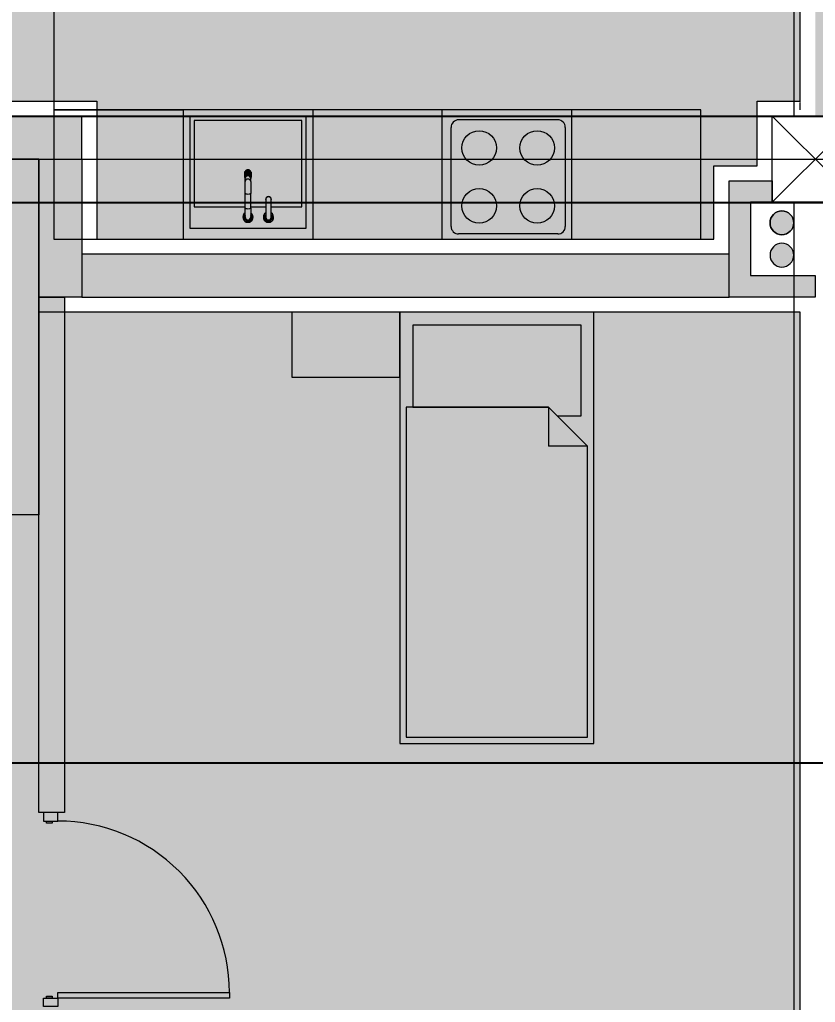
# Model space of a CAD drawing. Header units: millimetres. Extents: x 475616349 to 476941521, y 4620115302 to 4621446928.
# Drawn here: x 476527817 to 476531505, y 4620344183 to 4620348741 of the extents above; entities that cross this region are included whole.
import ezdxf

# ---------------------------------------------------------------- set-up
doc = ezdxf.new("R2010")
doc.units = ezdxf.units.MM
doc.header["$MEASUREMENT"] = 0
doc.linetypes.add('ACAD_ISO02W100', pattern=[7.5, 6, -1.5])
doc.linetypes.add('dash fine 0_25', pattern=[0.5952, 0.2976, -0.2976])
for name, color, linetype, lineweight in [('0_Pen_No__2_Pen_No__7_Pen_No__2_Pen_No__7', 7, 'Continuous', 0), ('2D Drafting - General_Pen_No__1_Pen_No__7', 7, 'Continuous', 0), ('2D Drafting - General_Pen_No__250_Pen_No__2_Pen_No__7', 7, 'Continuous', 0), ('2D Drafting - General_Pen_No__250_Pen_No__7_Pen_No__250', 7, 'Continuous', 0), ('2D Drafting - General_Pen_No__250_Pen_No__7_Pen_No__7', 7, 'Continuous', 0), ('2D Drafting - General_Pen_No__7_Pen_No__7_Pen_No__7', 7, 'Continuous', 0), ('Doors_Pen_No__7_Pen_No__7_Pen_No__7', 7, 'Continuous', 0), ('G-Anno-Nplt_Pen_No__151', 151, 'Continuous', 0), ('G-Anno-Nplt_Pen_No__4', 7, 'Continuous', 0), ('New_--------AVEJI_MODZRAVI_Pen_No__7', 7, 'Continuous', 0), ('New_--------AVEJI_UDZRAVI_Pen_No__7', 7, 'Continuous', 0), ('New_R03_Nakveti_Pen_No__4', 7, 'Continuous', 0), ('shaxtebi da milebi_Pen_No__1_Pen_No__1_Pen_No__1', 1, 'Continuous', 0), ('shaxtebi da milebi_Pen_No__1_Pen_No__1_Pen_No__250', 7, 'Continuous', 0), ('zoma_Pen_No__142', 142, 'Continuous', 0), ('zoma_Pen_No__5_Pen_No__5', 5, 'Continuous', 0)]:
    doc.layers.add(name, color=color, linetype=linetype, lineweight=lineweight)
doc.layers.add('New_--aveji_Pen_No__251', color=7, linetype='Continuous', lineweight=0, true_color=0x656565)
doc.layers.add('shaxtebi da milebi_Pen_No__5_Pen_No__5_Pen_No__252', color=7, linetype='Continuous', lineweight=0, true_color=0x666666)
doc.layers.add('New_R03_Nakveti', color=7, linetype='Continuous')
doc.layers.add('zoma', color=7, linetype='Continuous')
doc.styles.add('GENERATED_STYLE_2', font='arial.ttf')
doc.dimstyles.new('GENERATED_STYLE__1', dxfattribs={"dimtxt": 200, "dimasz": 64.421331, "dimexe": 0.18, "dimexo": 3, "dimgap": 0.09, "dimtad": 1, "dimtih": 1, "dimtoh": 1, "dimlfac": 0.001, "dimzin": 0, "dimdsep": 46, "dimtxsty": 'GENERATED_STYLE_2', "dimblk": 'ARROWHEAD_2', "dimblk1": 'ARROWHEAD_2', "dimblk2": 'ARROWHEAD_2', "dimcen": 0.09, "dimclrd": 142, "dimclre": 142, "dimclrt": 142, "dimadec": 0, "dimazin": 0, "dimtfac": 1, "dimtdec": 4, "dimtmove": 0, "dimatfit": 3, "dimfxl": 1, "dimtolj": 1, "dimtzin": 0, "dimarcsym": 0})
doc.dimstyles.new('GENERATED_STYLE__9', dxfattribs={"dimtxt": 100, "dimasz": 68.640772, "dimexe": 0.18, "dimexo": 900, "dimgap": 0.09, "dimtad": 1, "dimlfac": 0.001, "dimzin": 0, "dimdsep": 46, "dimtxsty": 'GENERATED_STYLE_2', "dimblk": 'ARROWHEAD_2', "dimblk1": 'ARROWHEAD_2', "dimblk2": 'ARROWHEAD_2', "dimcen": 0.09, "dimclrd": 7, "dimclre": 7, "dimclrt": 7, "dimadec": 0, "dimazin": 0, "dimtfac": 1, "dimtdec": 4, "dimtmove": 0, "dimatfit": 3, "dimfxl": 1, "dimtolj": 1, "dimtzin": 0, "dimarcsym": 0})

# ---------------------------------------------------------------- blocks, each defined once
blk = doc.blocks.new('*D1240', base_point=(476577134.1, 4620325125.7))
at = {"layer": 'zoma_Pen_No__142', "color": 142, "linetype": 'Continuous', "lineweight": 0, "transparency": 16777216}
for p, q in [((476525631.6, 4620381340.9), (476525582.7, 4620381256.2)), ((476525607.1, 4620381235), (476525607.1, 4620381362.1)), ((476532131.6, 4620381340.9), (476532082.7, 4620381256.2)), ((476532107.1, 4620381235), (476532107.1, 4620381362.1)), ((476525607.1, 4620381298.6), (476532107.1, 4620381298.6))]:
    blk.add_line(p, q, dxfattribs=at)
at = {"layer": 'zoma_Pen_No__142', "color": 142, "lineweight": 0, "transparency": 16777216, "char_height": 200, "attachment_point": 7, "style": 'GENERATED_STYLE_2'}
for s, insert in [('\\A1;{\\pql;\\fArial CYR|b0|i0|c204|p34;6.50}', (476528591.1, 4620381338.6)), ('\\A1;{\\pql;\\fArial CYR|b0|i0|c204|p34;0.40}', (476531550.5, 4620381338.6))]:
    blk.add_mtext(s, dxfattribs=dict(at, insert=insert))
blk = doc.blocks.new('ARROWHEAD_2')
at = {"color": 0, "linetype": 'Continuous', "lineweight": 0}
for p, q in [((0, 0), (-1, 0)), ((-0.378, -0.655), (0.378, 0.655))]:
    blk.add_line(p, q, dxfattribs=at)
blk = doc.blocks.new('Bed Layout 23_3')
at = {"layer": 'New_R03_Nakveti_Pen_No__4', "color": 7, "linetype": 'Continuous', "lineweight": 0}
for p, q in [((-450, 0), (-950, 0)), ((-950, 0), (-950, -300)), ((-450, -300), (-450, 0)), ((450, 0), (-450, 0)), ((-450, 0), (-450, -2000)), ((450, -2000), (450, 0)), ((-950, -300), (-450, -300)), ((240, -440), (240, -620)), ((420, -620), (240, -620)), ((-450, -2000), (450, -2000))]:
    blk.add_line(p, q, dxfattribs=at)
at = {"layer": 'New_R03_Nakveti_Pen_No__4', "color": 7, "linetype": 'Continuous', "lineweight": 0, "flags": 128}
for points in [[(240, -440), (280, -480), (390, -480), (390, -60), (-390, -60), (-390, -440)], [(-420, -1970), (420, -1970), (420, -620), (240, -440), (-420, -440)]]:
    blk.add_lwpolyline(points, close=True, dxfattribs=at)
blk = doc.blocks.new('*D3923')
at = {"layer": 'Defpoints', "color": 0, "linetype": 'Continuous', "transparency": 16777216}
for p in [(476467805.1, 4620355693.7), (476533682.1, 4620355693.7), (476467805.1, 4620340493.7)]:
    blk.add_point(p, dxfattribs=at)
at = {"layer": 'zoma', "color": 7, "linetype": 'Continuous', "lineweight": -2, "transparency": 16777216}
for p, q in [((476468705.1, 4620355693.7), (476533682.3, 4620355693.7)), ((476533682.1, 4620355625.1), (476533682.1, 4620348251.7)), ((476533682.1, 4620340562.4), (476533682.1, 4620347923.8)), ((476468705.1, 4620340493.7), (476533682.3, 4620340493.7))]:
    blk.add_line(p, q, dxfattribs=at)
at = {"layer": 'zoma', "color": 7, "linetype": 'Continuous', "lineweight": -2, "transparency": 16777216, "xscale": 68.64077230571034, "yscale": 68.64077230571034, "zscale": 68.64077230571034}
for p, rotation in [((476533682.1, 4620355693.7), 90), ((476533682.1, 4620340493.7), 270)]:
    blk.add_blockref('ARROWHEAD_2', p, dxfattribs=dict(at, rotation=rotation))
at = {"layer": 'zoma', "color": 7, "linetype": 'Continuous', "lineweight": 0, "transparency": 16777216, "insert": (476533682.1, 4620348087.8), "char_height": 100, "attachment_point": 5, "rotation": 90, "style": 'GENERATED_STYLE_2'}
blk.add_mtext('\\A1;15.20', dxfattribs=at)
blk = doc.blocks.new('*D3925')
at = {"layer": 'Defpoints', "color": 0, "linetype": 'Continuous', "transparency": 16777216}
for p in [(476531705.1, 4620345093.7), (476532893, 4620345093.7), (476467805.1, 4620340893.7)]:
    blk.add_point(p, dxfattribs=at)
at = {"layer": 'zoma', "color": 7, "linetype": 'Continuous', "lineweight": -2, "transparency": 16777216}
for p, q in [((476532605.1, 4620345093.7), (476532893.2, 4620345093.7)), ((476532893, 4620345025.1), (476532893, 4620343119.2)), ((476532893, 4620340962.4), (476532893, 4620342855.6)), ((476468705.1, 4620340893.7), (476532893.2, 4620340893.7))]:
    blk.add_line(p, q, dxfattribs=at)
at = {"layer": 'zoma', "color": 7, "linetype": 'Continuous', "lineweight": -2, "transparency": 16777216, "xscale": 68.64077230571034, "yscale": 68.64077230571034, "zscale": 68.64077230571034}
for p, rotation in [((476532893, 4620345093.7), 90), ((476532893, 4620340893.7), 270)]:
    blk.add_blockref('ARROWHEAD_2', p, dxfattribs=dict(at, rotation=rotation))
at = {"layer": 'zoma', "color": 7, "linetype": 'Continuous', "lineweight": 0, "transparency": 16777216, "insert": (476532893, 4620342987.4), "char_height": 100, "attachment_point": 5, "rotation": 90, "style": 'GENERATED_STYLE_2'}
blk.add_mtext('\\A1;4.20', dxfattribs=at)
blk = doc.blocks.new('*D3926')
at = {"layer": 'Defpoints', "color": 0, "linetype": 'Continuous', "transparency": 16777216}
for p in [(476467805.1, 4620345293.7), (476533022.8, 4620345293.7), (476531705.1, 4620345093.7)]:
    blk.add_point(p, dxfattribs=at)
at = {"layer": 'zoma', "color": 7, "linetype": 'Continuous', "lineweight": -2, "transparency": 16777216}
for p, q in [((476468705.1, 4620345293.7), (476533022.9, 4620345293.7)), ((476533022.8, 4620345225.1), (476533022.8, 4620345162.4)), ((476532605.1, 4620345093.7), (476533022.9, 4620345093.7)), ((476533022.8, 4620345093.7), (476533022.8, 4620344796.9))]:
    blk.add_line(p, q, dxfattribs=at)
at = {"layer": 'zoma', "color": 7, "linetype": 'Continuous', "lineweight": -2, "transparency": 16777216, "xscale": 68.64077230571034, "yscale": 68.64077230571034, "zscale": 68.64077230571034}
for p, rotation in [((476533022.8, 4620345293.7), 90), ((476533022.8, 4620345093.7), 270)]:
    blk.add_blockref('ARROWHEAD_2', p, dxfattribs=dict(at, rotation=rotation))
at = {"layer": 'zoma', "color": 7, "linetype": 'Continuous', "lineweight": 0, "transparency": 16777216, "insert": (476532893, 4620344796.9), "char_height": 100, "attachment_point": 5, "rotation": 90, "style": 'GENERATED_STYLE_2'}
blk.add_mtext('\\A1;0.20', dxfattribs=at)
blk = doc.blocks.new('*D3927')
at = {"layer": 'Defpoints', "color": 0, "linetype": 'Continuous', "transparency": 16777216}
for p in [(476467805.1, 4620347893.7), (476532893, 4620347893.7), (476467805.1, 4620345293.7)]:
    blk.add_point(p, dxfattribs=at)
at = {"layer": 'zoma', "color": 7, "linetype": 'Continuous', "lineweight": -2, "transparency": 16777216}
for p, q in [((476468705.1, 4620347893.7), (476532893.2, 4620347893.7)), ((476532893, 4620347825.1), (476532893, 4620346718.1)), ((476532893, 4620345362.4), (476532893, 4620346456.8)), ((476468705.1, 4620345293.7), (476532893.2, 4620345293.7))]:
    blk.add_line(p, q, dxfattribs=at)
at = {"layer": 'zoma', "color": 7, "linetype": 'Continuous', "lineweight": -2, "transparency": 16777216, "xscale": 68.64077230571034, "yscale": 68.64077230571034, "zscale": 68.64077230571034}
for p, rotation in [((476532893, 4620347893.7), 90), ((476532893, 4620345293.7), 270)]:
    blk.add_blockref('ARROWHEAD_2', p, dxfattribs=dict(at, rotation=rotation))
at = {"layer": 'zoma', "color": 7, "linetype": 'Continuous', "lineweight": 0, "transparency": 16777216, "insert": (476532893, 4620346587.4), "char_height": 100, "attachment_point": 5, "rotation": 90, "style": 'GENERATED_STYLE_2'}
blk.add_mtext('\\A1;2.60', dxfattribs=at)
blk = doc.blocks.new('*D3928')
at = {"layer": 'Defpoints', "color": 0, "linetype": 'Continuous', "transparency": 16777216}
for p in [(476467805.1, 4620348293.7), (476533022.8, 4620348293.7), (476467805.1, 4620347893.7)]:
    blk.add_point(p, dxfattribs=at)
at = {"layer": 'zoma', "color": 7, "linetype": 'Continuous', "lineweight": -2, "transparency": 16777216}
for p, q in [((476468705.1, 4620348293.7), (476533022.9, 4620348293.7)), ((476533022.8, 4620348225.1), (476533022.8, 4620347962.4)), ((476468705.1, 4620347893.7), (476533022.9, 4620347893.7)), ((476533022.8, 4620347893.7), (476533022.8, 4620347596.9))]:
    blk.add_line(p, q, dxfattribs=at)
at = {"layer": 'zoma', "color": 7, "linetype": 'Continuous', "lineweight": -2, "transparency": 16777216, "xscale": 68.64077230571034, "yscale": 68.64077230571034, "zscale": 68.64077230571034}
for p, rotation in [((476533022.8, 4620348293.7), 90), ((476533022.8, 4620347893.7), 270)]:
    blk.add_blockref('ARROWHEAD_2', p, dxfattribs=dict(at, rotation=rotation))
at = {"layer": 'zoma', "color": 7, "linetype": 'Continuous', "lineweight": 0, "transparency": 16777216, "insert": (476532893, 4620347596.9), "char_height": 100, "attachment_point": 5, "rotation": 90, "style": 'GENERATED_STYLE_2'}
blk.add_mtext('\\A1;0.40', dxfattribs=at)
blk = doc.blocks.new('*D3929')
at = {"layer": 'Defpoints', "color": 0, "linetype": 'Continuous', "transparency": 16777216}
for p in [(476467805.3, 4620348893.7), (476532893, 4620348893.7), (476467805.1, 4620348293.7)]:
    blk.add_point(p, dxfattribs=at)
at = {"layer": 'zoma', "color": 7, "linetype": 'Continuous', "lineweight": -2, "transparency": 16777216}
for p, q in [((476468705.3, 4620348893.7), (476532893.2, 4620348893.7)), ((476532893, 4620348825.1), (476532893, 4620348717.2)), ((476532893, 4620348362.4), (476532893, 4620348457.6)), ((476468705.1, 4620348293.7), (476532893.2, 4620348293.7))]:
    blk.add_line(p, q, dxfattribs=at)
at = {"layer": 'zoma', "color": 7, "linetype": 'Continuous', "lineweight": -2, "transparency": 16777216, "xscale": 68.64077230571034, "yscale": 68.64077230571034, "zscale": 68.64077230571034}
for p, rotation in [((476532893, 4620348893.7), 90), ((476532893, 4620348293.7), 270)]:
    blk.add_blockref('ARROWHEAD_2', p, dxfattribs=dict(at, rotation=rotation))
at = {"layer": 'zoma', "color": 7, "linetype": 'Continuous', "lineweight": 0, "transparency": 16777216, "insert": (476532893, 4620348587.4), "char_height": 100, "attachment_point": 5, "rotation": 90, "style": 'GENERATED_STYLE_2'}
blk.add_mtext('\\A1;0.60', dxfattribs=at)

msp = doc.modelspace()

# ---------------------------------------------------------------- hatches: boundary and pattern name
at = {"layer": '2D Drafting - General_Pen_No__250_Pen_No__2_Pen_No__7', "linetype": 'Continuous', "lineweight": 0}
msp.add_hatch(color=7, dxfattribs=at).paths.add_polyline_path([(476527905.091, 4620346344.146), (476527905.091, 4620346443.87), (476525062.796, 4620346443.871), (476525062.796, 4620346344.147)])
at = {"layer": '2D Drafting - General_Pen_No__250_Pen_No__7_Pen_No__7', "linetype": 'Continuous', "lineweight": 0}
for points in [[(476531504.829, 4620348893.723), (476531504.829, 4620348293.723), (476531704.829, 4620348293.723), (476531704.829, 4620348893.723)], [(476524805.091, 4620348293.723), (476524805.091, 4620348093.723), (476528105.091, 4620348093.723), (476528105.091, 4620348293.723)], [(476528105.091, 4620348093.723), (476528105.091, 4620347453.535), (476527905.091, 4620347453.535), (476527905.091, 4620348093.723)], [(476531505.063, 4620347453.535), (476531105.063, 4620347453.535), (476531105.063, 4620347993.723), (476531205.063, 4620347993.723), (476531305.063, 4620347993.723), (476531305.063, 4620347893.723), (476531205.063, 4620347893.723), (476531205.063, 4620347553.723), (476531505.063, 4620347553.723)], [(476531105.105, 4620347653.535), (476528105.091, 4620347653.535), (476528105.091, 4620347453.535), (476531105.105, 4620347453.535)], [(476527905.091, 4620345063.059), (476527905.091, 4620347453.535), (476528025.091, 4620347453.535), (476528025.091, 4620345063.059)]]:
    msp.add_hatch(color=7, dxfattribs=at).paths.add_polyline_path(points)
at = {"layer": 'G-Anno-Nplt_Pen_No__151', "linetype": 'Continuous', "lineweight": 0, "true_color": 0x1f2f3f}
for points in [[(476531435.091, 4620353823.722), (476527835.091, 4620353823.722), (476527835.091, 4620355423.723), (476524875.091, 4620355423.723), (476524875.091, 4620355223.722), (476524875.091, 4620352356.888), (476524805.091, 4620352356.888), (476524805.091, 4620350454.098), (476525205.091, 4620350454.098), (476525205.091, 4620349843.723), (476524675.091, 4620349843.723), (476524675.091, 4620348363.723), (476528175.091, 4620348363.723), (476528175.091, 4620347723.535), (476531035.091, 4620347723.535), (476531035.091, 4620348063.723), (476531235.091, 4620348063.723), (476531235.091, 4620348363.723), (476531435.091, 4620348363.723)], [(476531435.092, 4620340963.722), (476531435.092, 4620347383.535), (476527905.091, 4620347383.535), (476527905.091, 4620348093.723), (476525245.293, 4620348093.723), (476525245.293, 4620347693.722), (476524635.091, 4620347693.722), (476524635.091, 4620347823.722), (476524335.091, 4620347823.722), (476524335.091, 4620348383.647), (476522375.091, 4620348383.647), (476522375.091, 4620347943.46), (476521975.091, 4620347943.46), (476521975.091, 4620342963.722), (476524675.091, 4620342963.728), (476524675.091, 4620340963.723), (476524875.091, 4620340963.723), (476524875.091, 4620340763.723), (476531235.091, 4620340763.723), (476531235.091, 4620340963.722)]]:
    msp.add_hatch(color=169, dxfattribs=at).paths.add_polyline_path(points)
at = {"layer": 'shaxtebi da milebi_Pen_No__1_Pen_No__1_Pen_No__1', "linetype": 'Continuous', "lineweight": 0}
h = msp.add_hatch(color=1, dxfattribs=at)
edge = h.paths.add_edge_path()
edge.add_arc((476531350.063, 4620347798.723), 55, 89.999999, 269.999999, ccw=False)
edge.add_arc((476531350.063, 4620347798.723), 55, -90.000001, 89.999999, ccw=False)
at = {"layer": 'shaxtebi da milebi_Pen_No__5_Pen_No__5_Pen_No__252', "linetype": 'Continuous', "lineweight": 0, "true_color": 0x666666}
h = msp.add_hatch(color=251, dxfattribs=at)
edge = h.paths.add_edge_path()
edge.add_arc((476531350.063, 4620347648.723), 55, 270, 450)
edge.add_arc((476531350.063, 4620347648.723), 55, 90, 270)

# ---------------------------------------------------------------- linework, layer by layer
at = {"layer": '0_Pen_No__2_Pen_No__7_Pen_No__2_Pen_No__7', "color": 7, "linetype": 'Continuous', "lineweight": 0, "flags": 128}
msp.add_lwpolyline([(476527905.091, 4620348093.722), (476527905.091, 4620346443.87), (476527012.094, 4620346443.87), (476527012.094, 4620348093.722)], close=True, dxfattribs=at)
at = {"layer": '2D Drafting - General_Pen_No__1_Pen_No__7', "color": 7, "linetype": 'Continuous', "lineweight": 0}
for p, q in [((476531705.084, 4620347893.723), (476531305.084, 4620348293.723)), ((476531305.084, 4620347893.723), (476531705.084, 4620348293.723))]:
    msp.add_line(p, q, dxfattribs=at)
at = {"layer": '2D Drafting - General_Pen_No__1_Pen_No__7', "color": 7, "linetype": 'Continuous', "lineweight": 0, "flags": 128}
for points in [[(476531705.084, 4620348293.723), (476531705.084, 4620355293.723), (476531405.084, 4620355293.723), (476531405.084, 4620348293.723)], [(476531705.084, 4620347893.723), (476531305.084, 4620347893.723), (476531305.084, 4620348293.723), (476531705.084, 4620348293.723)], [(476531705.084, 4620340893.723), (476531705.084, 4620347893.723), (476531405.084, 4620347893.723), (476531405.084, 4620340893.723)]]:
    msp.add_lwpolyline(points, close=True, dxfattribs=at)
at = {"layer": '2D Drafting - General_Pen_No__250_Pen_No__7_Pen_No__250', "color": 7, "linetype": 'Continuous', "lineweight": 0, "flags": 128}
for points in [[(476528105.091, 4620348093.723), (476528105.091, 4620347453.535), (476527905.091, 4620347453.535), (476527905.091, 4620348093.723)], [(476531505.063, 4620347453.535), (476531105.063, 4620347453.535), (476531105.063, 4620347993.723), (476531205.063, 4620347993.723), (476531305.063, 4620347993.723), (476531305.063, 4620347893.723), (476531205.063, 4620347893.723), (476531205.063, 4620347553.723), (476531505.063, 4620347553.723)], [(476527905.091, 4620345063.059), (476527905.091, 4620347453.535), (476528025.091, 4620347453.535), (476528025.091, 4620345063.059)]]:
    msp.add_lwpolyline(points, close=True, dxfattribs=at)
at = {"layer": '2D Drafting - General_Pen_No__250_Pen_No__7_Pen_No__7', "color": 7, "linetype": 'Continuous', "lineweight": 0, "flags": 128}
for points in [[(476524805.091, 4620348293.723), (476524805.091, 4620348093.723), (476528105.091, 4620348093.723), (476528105.091, 4620348293.723)], [(476531105.105, 4620347653.535), (476528105.091, 4620347653.535), (476528105.091, 4620347453.535), (476531105.105, 4620347453.535)]]:
    msp.add_lwpolyline(points, close=True, dxfattribs=at)
at = {"layer": '2D Drafting - General_Pen_No__7_Pen_No__7_Pen_No__7', "color": 7, "linetype": 'Continuous', "lineweight": 0}
msp.add_arc((476527994.457, 4620344229.237), 794.311, 0, 90.00169, dxfattribs=at)
at = {"layer": 'Doors_Pen_No__7_Pen_No__7_Pen_No__7', "color": 7, "linetype": 'Continuous', "lineweight": 0, "flags": 128}
for points in [[(476527926.7, 4620345063.059), (476527926.7, 4620345023.548), (476527994.433, 4620345023.548), (476527994.433, 4620345063.059)], [(476527941.1, 4620345014.659), (476527941.1, 4620345023.548), (476527967.767, 4620345023.548), (476527967.767, 4620345014.659)], [(476527926.724, 4620344163.059), (476527926.724, 4620344202.57), (476527994.457, 4620344202.57), (476527994.457, 4620344163.059)], [(476527941.124, 4620344202.57), (476527941.124, 4620344211.459), (476527967.79, 4620344211.459), (476527967.79, 4620344202.57)], [(476527994.457, 4620344202.57), (476527994.457, 4620344229.237), (476528788.768, 4620344229.237), (476528788.768, 4620344202.57)]]:
    msp.add_lwpolyline(points, close=True, dxfattribs=at)
at = {"layer": 'G-Anno-Nplt_Pen_No__4', "color": 7, "linetype": 'Continuous', "lineweight": 0, "flags": 128}
for points in [[(476531435.091, 4620353823.722), (476527835.091, 4620353823.722), (476527835.091, 4620355423.723), (476524875.091, 4620355423.723), (476524875.091, 4620355223.722), (476524875.091, 4620352356.888), (476524805.091, 4620352356.888), (476524805.091, 4620350454.098), (476525205.091, 4620350454.098), (476525205.091, 4620349843.723), (476524675.091, 4620349843.723), (476524675.091, 4620348363.723), (476528175.091, 4620348363.723), (476528175.091, 4620347723.535), (476531035.091, 4620347723.535), (476531035.091, 4620348063.723), (476531235.091, 4620348063.723), (476531235.091, 4620348363.723), (476531435.091, 4620348363.723)], [(476531435.092, 4620340963.722), (476531435.092, 4620347383.535), (476527905.091, 4620347383.535), (476527905.091, 4620348093.723), (476525245.293, 4620348093.723), (476525245.293, 4620347693.722), (476524635.091, 4620347693.722), (476524635.091, 4620347823.722), (476524335.091, 4620347823.722), (476524335.091, 4620348383.647), (476522375.091, 4620348383.647), (476522375.091, 4620347943.46), (476521975.091, 4620347943.46), (476521975.091, 4620342963.722), (476524675.091, 4620342963.728), (476524675.091, 4620340963.723), (476524875.091, 4620340963.723), (476524875.091, 4620340763.723), (476531235.091, 4620340763.723), (476531235.091, 4620340963.722)]]:
    msp.add_lwpolyline(points, close=True, dxfattribs=at)
at = {"layer": 'New_--------AVEJI_MODZRAVI_Pen_No__7', "color": 7, "linetype": 'dash fine 0_25', "lineweight": 0}
msp.add_lwpolyline([(476531435.091, 4620348323.536), (476531435.091, 4620348987.055), (476527975.09, 4620348987.054)], dxfattribs=at)
at = {"layer": 'New_--------AVEJI_UDZRAVI_Pen_No__7', "color": 7, "linetype": 'Continuous', "lineweight": 0}
for p, q in [((476527975.09, 4620348987.054), (476527975.091, 4620348323.535)), ((476527975.091, 4620348323.535), (476528575.091, 4620348323.535)), ((476530310.942, 4620348276.49), (476529851.675, 4620348276.489)), ((476529816.466, 4620347782.047), (476529816.466, 4620348241.315)), ((476530346.117, 4620348241.315), (476530346.117, 4620347782.047)), ((476530310.943, 4620347746.873), (476529851.675, 4620347746.873))]:
    msp.add_line(p, q, dxfattribs=at)
for points in [[(476527975.091, 4620348323.535), (476527975.091, 4620347723.535), (476530975.091, 4620347723.536), (476530975.091, 4620348323.536)], [(476529775.091, 4620347723.535), (476529775.091, 4620348323.535), (476529175.091, 4620348323.535), (476529175.091, 4620347723.535)], [(476530975.091, 4620347723.536), (476530975.091, 4620348323.536), (476530375.091, 4620348323.535), (476530375.091, 4620347723.535)]]:
    msp.add_lwpolyline(points, close=True, dxfattribs=at)
for centre in [(476529946.849, 4620348146.141), (476530215.734, 4620348146.141), (476529946.849, 4620347877.221), (476530215.734, 4620347877.221)]:
    msp.add_circle(centre, 80, dxfattribs=at)
for points in [[(476529851.675, 4620348276.489), (476529832.244, 4620348276.489), (476529816.466, 4620348260.745), (476529816.466, 4620348241.315)], [(476530346.117, 4620348241.315), (476530346.117, 4620348260.746), (476530330.373, 4620348276.49), (476530310.942, 4620348276.49)], [(476529816.466, 4620347782.047), (476529816.466, 4620347762.617), (476529832.245, 4620347746.873), (476529851.641, 4620347746.873)], [(476530310.943, 4620347746.873), (476530330.373, 4620347746.873), (476530346.117, 4620347762.617), (476530346.117, 4620347782.047)]]:
    msp.add_open_spline(points, degree=3, dxfattribs=at)
at = {"layer": 'New_--aveji_Pen_No__251', "color": 251, "linetype": 'Continuous', "lineweight": 0, "true_color": 0x656565}
for p, q in [((476528860.867, 4620348009.731), (476528860.867, 4620348033.695)), ((476528861.125, 4620348034.85), (476528861.125, 4620348010.887)), ((476528861.128, 4620348034.851), (476528861.128, 4620348010.883)), ((476528862.77, 4620348014.423), (476528862.77, 4620348038.386)), ((476528863.506, 4620348039.366), (476528863.506, 4620348015.403)), ((476528863.509, 4620348039.366), (476528863.509, 4620348015.398)), ((476528866.08, 4620348040.583), (476528866.08, 4620348014.932)), ((476528866.547, 4620348018.11), (476528866.547, 4620348042.073)), ((476528867.648, 4620348042.728), (476528867.648, 4620348018.765)), ((476528867.649, 4620348042.727), (476528867.649, 4620348018.759)), ((476528870.205, 4620348043.036), (476528870.205, 4620348017.385)), ((476528871.621, 4620348020.23), (476528871.621, 4620348044.193)), ((476528872.92, 4620348044.423), (476528872.92, 4620348020.46)), ((476528875.072, 4620348043.898), (476528875.072, 4620348018.246)), ((476528877.221, 4620348020.46), (476528877.221, 4620348044.423)), ((476528878.519, 4620348044.194), (476528878.519, 4620348020.231)), ((476528879.938, 4620348043.036), (476528879.938, 4620348017.385)), ((476528882.493, 4620348018.766), (476528882.493, 4620348042.729)), ((476528883.594, 4620348042.075), (476528883.594, 4620348018.112)), ((476528884.064, 4620348040.583), (476528884.064, 4620348014.932)), ((476528886.636, 4620348015.406), (476528886.636, 4620348039.369)), ((476528887.372, 4620348038.389), (476528887.372, 4620348014.426)), ((476528889.018, 4620348010.89), (476528889.018, 4620348034.853)), ((476528889.277, 4620348033.698), (476528889.277, 4620348009.735)), ((476528889.277, 4620348005.907), (476528889.277, 4620348029.87)), ((476528860.867, 4620348009.73), (476528860.867, 4620348005.904)), ((476528860.871, 4620348009.723), (476528860.871, 4620348005.902)), ((476528862.192, 4620347990.468), (476528862.192, 4620348005.188)), ((476528862.192, 4620347935.347), (476528862.192, 4620347990.468)), ((476528887.952, 4620347990.468), (476528887.952, 4620348005.188)), ((476528887.952, 4620347990.468), (476528887.952, 4620347935.347)), ((476528862.192, 4620347867.306), (476528862.192, 4620347935.347)), ((476528887.952, 4620347867.306), (476528887.952, 4620347935.347)), ((476528957.263, 4620347906.301), (476528957.263, 4620347907.724)), ((476528957.263, 4620347906.301), (476528957.263, 4620347824.835)), ((476528983.022, 4620347907.724), (476528983.022, 4620347906.301)), ((476528983.022, 4620347824.835), (476528983.022, 4620347906.301)), ((476528862.192, 4620347824.835), (476528862.192, 4620347867.306)), ((476528887.952, 4620347873.271), (476528957.263, 4620347873.271)), ((476528887.952, 4620347867.306), (476528887.952, 4620347824.835))]:
    msp.add_line(p, q, dxfattribs=at)
at = {"layer": 'New_--aveji_Pen_No__251', "color": 251, "linetype": 'ACAD_ISO02W100', "lineweight": 0, "true_color": 0x656565}
for points in [[(476528575.091, 4620348323.535), (476528575.091, 4620347723.535)], [(476529175.091, 4620348323.535), (476529175.091, 4620347723.535)]]:
    msp.add_lwpolyline(points, dxfattribs=at)
at = {"layer": 'New_--aveji_Pen_No__251', "color": 251, "linetype": 'Continuous', "lineweight": 0, "true_color": 0x656565}
msp.add_lwpolyline([(476529145.148, 4620347773.535), (476529145.148, 4620348293.535), (476528605.033, 4620348293.535), (476528605.033, 4620347773.535)], close=True, dxfattribs=at)
msp.add_lwpolyline([(476528983.022, 4620347873.271), (476529125.148, 4620347873.271), (476529125.148, 4620348273.535), (476528625.033, 4620348273.535), (476528625.033, 4620347873.271), (476528862.192, 4620347873.271)], dxfattribs=at)
for centre, radius, start, end in [((476528875.072, 4620347824.835), 23.813, 122.741852, 269.99999), ((476528875.072, 4620347824.835), 23.805, 122.755079, 269.99999), ((476528875.072, 4620347824.835), 23.778, 122.796745, 269.99999), ((476528875.072, 4620347824.835), 23.724, 122.880323, 269.99999), ((476528875.072, 4620347824.835), 23.635, 123.020121, 269.99999), ((476528875.072, 4620347824.835), 23.146, 123.811211, 269.99999), ((476528875.072, 4620347824.835), 17.327, 138.016924, 269.99999), ((476528875.072, 4620347824.835), 16.761, 140.21107, 269.99999), ((476528875.072, 4620347824.835), 16.55, 141.097187, 269.99999), ((476528875.072, 4620347824.835), 16.328, 142.073591, 269.99999), ((476528875.072, 4620347824.835), 15.483, 146.287751, 269.99999), ((476528875.072, 4620347824.835), 23.813, 269.99999, 57.258139), ((476528875.072, 4620347824.835), 23.805, 269.99999, 57.244909), ((476528875.072, 4620347824.835), 23.778, 269.99999, 57.203244), ((476528875.072, 4620347824.835), 23.724, 269.99999, 57.119616), ((476528875.072, 4620347824.835), 23.635, 269.99999, 56.979868), ((476528875.072, 4620347824.835), 23.146, 269.99999, 56.188781), ((476528875.072, 4620347824.835), 17.327, 269.99999, 41.983072), ((476528875.072, 4620347824.835), 16.761, 269.99999, 39.788928), ((476528875.072, 4620347824.835), 16.55, 269.99999, 38.902811), ((476528875.072, 4620347824.835), 16.328, 269.99999, 37.926407), ((476528875.072, 4620347824.835), 15.483, 269.99999, 33.712247), ((476528970.143, 4620347824.835), 23.813, 122.741852, 269.99999), ((476528970.143, 4620347824.835), 23.805, 122.755079, 269.99999), ((476528970.143, 4620347824.835), 23.778, 122.796745, 269.99999), ((476528970.143, 4620347824.835), 23.724, 122.880323, 269.99999), ((476528970.143, 4620347824.835), 23.635, 123.020123, 269.99999), ((476528970.143, 4620347824.835), 23.146, 123.811211, 269.99999), ((476528970.143, 4620347824.835), 17.327, 138.016924, 269.99999), ((476528970.143, 4620347824.835), 16.761, 140.21107, 269.99999), ((476528970.143, 4620347824.835), 16.55, 141.097187, 269.99999), ((476528970.143, 4620347824.835), 16.328, 142.073591, 269.99999), ((476528970.143, 4620347824.835), 15.483, 146.287751, 269.99999), ((476528970.143, 4620347824.835), 23.813, 269.99999, 57.258139), ((476528970.143, 4620347824.835), 23.805, 269.99999, 57.244909), ((476528970.143, 4620347824.835), 23.778, 269.99999, 57.203244), ((476528970.143, 4620347824.835), 23.724, 269.99999, 57.119616), ((476528970.143, 4620347824.835), 23.635, 269.99999, 56.979868), ((476528970.143, 4620347824.835), 23.146, 269.99999, 56.188781), ((476528970.143, 4620347824.835), 17.327, 269.99999, 41.983072), ((476528970.143, 4620347824.835), 16.761, 269.99999, 39.788928), ((476528970.143, 4620347824.835), 16.55, 269.99999, 38.902811), ((476528970.143, 4620347824.835), 16.328, 269.99999, 37.926407), ((476528970.143, 4620347824.835), 15.483, 269.99999, 33.712247), ((476528875.072, 4620347824.835), 13.402, 163.949103, 269.99999), ((476528875.072, 4620347824.835), 12.88, 180, 269.99999), ((476528875.072, 4620347824.835), 13.402, 269.99999, 16.050897), ((476528875.072, 4620347824.835), 12.88, 269.99999, 0), ((476528970.143, 4620347824.835), 13.402, 163.949103, 269.99999), ((476528970.143, 4620347824.835), 12.88, 180, 0), ((476528970.143, 4620347824.835), 13.402, 269.99999, 16.050897)]:
    msp.add_arc(centre, radius, start, end, dxfattribs=at)
for centre, major_axis, ratio, start_param, end_param in [((476528875.072, 4620348031.782), (-14.367, 0), 0.88988826, 6.04085752, 6.13306298), ((476528875.072, 4620348005.188), (-12.88, 0), 0.88988826, 4.71238898, 6.28318537), ((476528875.072, 4620348031.782), (14.367, 0), 0.88988826, 2.50656581, 2.59877124), ((476528875.072, 4620348007.819), (14.367, 0), 0.88988826, 2.50656575, 2.59877124), ((476528875.072, 4620348007.229), (13.515, 0), 0.88988826, 2.43721151, 2.66820216), ((476528875.072, 4620348007.013), (12.82, 0), 0.88988826, 2.36778067, 2.73735853), ((476528875.072, 4620348034.413), (11.65, 0), 0.88988826, 2.43337848, 2.52271967), ((476528875.072, 4620348007.013), (12.82, 0), 0.88988826, 1.97508159, 2.34465942), ((476528875.072, 4620348007.229), (13.515, 0), 0.88988826, 2.04451241, 2.27550307), ((476528875.072, 4620348031.782), (14.367, 0), 0.88988826, 2.1138667, 2.20607215), ((476528875.072, 4620348007.819), (14.367, 0), 0.88988826, 2.1138667, 2.20607211), ((476528875.072, 4620348034.413), (11.65, 0), 0.88988826, 0.96516341, 2.17677225), ((476528875.072, 4620348007.013), (12.82, 0), 0.88988826, 1.58238248, 1.95196031), ((476528875.072, 4620348007.229), (13.515, 0), 0.88988826, 1.65181332, 1.882804), ((476528875.072, 4620348031.782), (14.367, 0), 0.88988826, 1.72116761, 1.81337306), ((476528875.072, 4620348007.819), (14.367, 0), 0.88988826, 1.72116761, 1.81337305), ((476528875.072, 4620348005.188), (12.88, 0), 0.88988826, 0, 1.57079633), ((476528875.072, 4620348007.013), (12.82, 0), 0.88988826, 1.1896834, 1.55926121), ((476528875.072, 4620348007.229), (13.515, 0), 0.88988826, 1.25911425, 1.49010492), ((476528875.072, 4620348031.782), (14.367, 0), 0.88988826, 1.32846851, 1.42067396), ((476528875.072, 4620348007.819), (14.367, 0), 0.88988826, 1.32846853, 1.42067397), ((476528875.072, 4620348007.013), (12.82, 0), 0.88988826, 0.79698428, 1.16656211), ((476528875.072, 4620348007.229), (13.515, 0), 0.88988826, 0.86641516, 1.09740584), ((476528875.072, 4620348031.782), (14.367, 0), 0.88988826, 0.93576945, 1.0279749), ((476528875.072, 4620348007.819), (14.367, 0), 0.88988826, 0.93576945, 1.02797489), ((476528875.072, 4620348034.413), (11.65, 0), 0.88988826, 0.61899318, 0.70850893), ((476528875.072, 4620348007.013), (12.82, 0), 0.88988826, 0.40428518, 0.77386301), ((476528875.072, 4620348007.229), (13.515, 0), 0.88988826, 0.47371609, 0.70470675), ((476528875.072, 4620348031.782), (14.367, 0), 0.88988826, 0.54307036, 0.63527579), ((476528875.072, 4620348007.819), (14.367, 0), 0.88988826, 0.54307036, 0.63527578), ((476528875.072, 4620348031.782), (14.367, 0), 0.88988826, 0.15037124, 0.24257672), ((476528875.072, 4620348007.819), (-14.367, 0), 0.88988826, 0.15037128, 0.24257675), ((476528875.072, 4620348007.819), (-14.367, 0), 0.88988826, 6.04085752, 6.13306298), ((476528875.072, 4620348007.229), (-13.515, 0), 0.88988826, 5.97150322, 6.20249388), ((476528875.072, 4620348007.229), (-13.515, 0), 0.88988826, 0.08101703, 0.30793907), ((476528875.072, 4620347990.468), (-12.88, 0), 0.88988826, 4.71238898, 6.28318529), ((476528875.072, 4620348007.013), (-12.82, 0), 0.88988826, 5.90207239, 6.27165027), ((476528875.072, 4620348007.013), (-12.82, 0), 0.88988826, 0.01158619, 0.05090815), ((476528875.072, 4620347990.468), (12.88, 0), 0.88988826, 0, 1.57079633), ((476528875.072, 4620348007.013), (12.82, 0), 0.88988826, 0.01158613, 0.38116395), ((476528875.072, 4620348007.013), (12.82, 0), 0.88988826, 6.23227714, 6.27165012), ((476528875.072, 4620348007.229), (13.515, 0), 0.88988826, 0.08101702, 0.31200766), ((476528875.072, 4620348007.229), (13.515, 0), 0.88988826, 5.97524623, 6.20249388), ((476528875.072, 4620348007.819), (14.367, 0), 0.88988826, 6.04085749, 6.13306294), ((476528875.072, 4620348007.819), (14.367, 0), 0.88988826, 0.15037132, 0.24257672), ((476528875.072, 4620347935.347), (-12.88, 0), 0.23905575, -0.00000006, 1.57079633), ((476528875.072, 4620347935.347), (-12.88, 0), 0.23905575, 1.57079633, 3.14159283), ((476528970.143, 4620347907.724), (12.88, 0), 0.98480506, 0.00000022, 3.14159287), ((476528970.143, 4620347906.301), (-12.88, 0), 0.98480799, 3.14159264, 6.28318537), ((476528875.072, 4620347867.306), (-12.88, 0), 0.23905575, -0.00000006, 1.57079633), ((476528875.072, 4620347867.306), (-12.88, 0), 0.23905575, 1.57079633, 3.14159259)]:
    msp.add_ellipse(centre, major_axis=major_axis, ratio=ratio, start_param=start_param, end_param=end_param, dxfattribs=at)
for points in [[(476528862.221, 4620348036.048), (476528861.868, 4620348035.669), (476528861.504, 4620348035.27), (476528861.128, 4620348034.851)], [(476528862.77, 4620348036.49), (476528862.59, 4620348036.346), (476528862.407, 4620348036.199), (476528862.221, 4620348036.048)], [(476528864.788, 4620348040.143), (476528864.375, 4620348039.9), (476528863.948, 4620348039.641), (476528863.509, 4620348039.366)], [(476528863.509, 4620348015.398), (476528863.943, 4620348015.26), (476528864.364, 4620348015.133), (476528864.773, 4620348015.018)], [(476528864.773, 4620348015.018), (476528865.159, 4620348015.003), (476528865.536, 4620348014.993), (476528865.902, 4620348014.986)], [(476528865.963, 4620348040.559), (476528865.582, 4620348040.428), (476528865.191, 4620348040.289), (476528864.788, 4620348040.143)], [(476528865.902, 4620348014.986), (476528865.962, 4620348014.967), (476528866.021, 4620348014.949), (476528866.08, 4620348014.932)], [(476528866.08, 4620348040.583), (476528866.041, 4620348040.575), (476528866.002, 4620348040.567), (476528865.963, 4620348040.559)], [(476528866.08, 4620348014.932), (476528866.09, 4620348015.011), (476528866.101, 4620348015.091), (476528866.112, 4620348015.172)], [(476528866.101, 4620348040.681), (476528866.094, 4620348040.649), (476528866.087, 4620348040.616), (476528866.08, 4620348040.583)], [(476528866.112, 4620348015.172), (476528866.178, 4620348015.565), (476528866.247, 4620348015.971), (476528866.317, 4620348016.392)], [(476528866.314, 4620348041.501), (476528866.241, 4620348041.224), (476528866.17, 4620348040.951), (476528866.101, 4620348040.681)], [(476528866.317, 4620348016.392), (476528866.391, 4620348016.939), (476528866.468, 4620348017.512), (476528866.547, 4620348018.11)], [(476528866.547, 4620348042.073), (476528866.467, 4620348041.884), (476528866.389, 4620348041.694), (476528866.314, 4620348041.501)], [(476528868.921, 4620348043.052), (476528868.51, 4620348042.955), (476528868.086, 4620348042.847), (476528867.649, 4620348042.727)], [(476528867.649, 4620348018.759), (476528868.081, 4620348018.467), (476528868.5, 4620348018.192), (476528868.906, 4620348017.932)], [(476528868.906, 4620348017.932), (476528869.29, 4620348017.781), (476528869.665, 4620348017.638), (476528870.029, 4620348017.501)], [(476528870.09, 4620348043.053), (476528869.711, 4620348043.057), (476528869.321, 4620348043.056), (476528868.921, 4620348043.052)], [(476528870.029, 4620348017.501), (476528870.088, 4620348017.462), (476528870.147, 4620348017.423), (476528870.205, 4620348017.385)], [(476528870.205, 4620348043.036), (476528870.167, 4620348043.042), (476528870.128, 4620348043.048), (476528870.09, 4620348043.053)], [(476528870.205, 4620348017.385), (476528870.238, 4620348017.457), (476528870.27, 4620348017.529), (476528870.303, 4620348017.602)], [(476528870.269, 4620348043.12), (476528870.248, 4620348043.092), (476528870.227, 4620348043.064), (476528870.205, 4620348043.036)], [(476528870.915, 4620348043.787), (476528870.694, 4620348043.562), (476528870.479, 4620348043.34), (476528870.269, 4620348043.12)], [(476528870.303, 4620348017.602), (476528870.504, 4620348017.947), (476528870.711, 4620348018.305), (476528870.923, 4620348018.676)], [(476528871.621, 4620348044.193), (476528871.378, 4620348044.061), (476528871.143, 4620348043.926), (476528870.915, 4620348043.787)], [(476528870.923, 4620348018.676), (476528871.149, 4620348019.17), (476528871.381, 4620348019.688), (476528871.621, 4620348020.23)], [(476528873.991, 4620348044.332), (476528873.645, 4620348044.369), (476528873.288, 4620348044.399), (476528872.92, 4620348044.422)], [(476528872.92, 4620348020.454), (476528873.283, 4620348020.022), (476528873.636, 4620348019.609), (476528873.978, 4620348019.217)], [(476528873.978, 4620348019.217), (476528874.302, 4620348018.941), (476528874.617, 4620348018.676), (476528874.923, 4620348018.42)], [(476528874.975, 4620348043.952), (476528874.656, 4620348044.079), (476528874.328, 4620348044.206), (476528873.991, 4620348044.332)], [(476528874.923, 4620348018.42), (476528874.973, 4620348018.362), (476528875.023, 4620348018.304), (476528875.072, 4620348018.246)], [(476528875.072, 4620348043.898), (476528875.04, 4620348043.916), (476528875.007, 4620348043.934), (476528874.975, 4620348043.952)], [(476528875.072, 4620348018.246), (476528875.121, 4620348018.304), (476528875.17, 4620348018.362), (476528875.22, 4620348018.42)], [(476528875.169, 4620348043.952), (476528875.137, 4620348043.934), (476528875.104, 4620348043.916), (476528875.072, 4620348043.898)], [(476528876.149, 4620348044.333), (476528875.813, 4620348044.206), (476528875.487, 4620348044.079), (476528875.169, 4620348043.952)], [(476528875.22, 4620348018.42), (476528875.525, 4620348018.676), (476528875.839, 4620348018.941), (476528876.161, 4620348019.218)], [(476528877.221, 4620348044.423), (476528876.852, 4620348044.4), (476528876.495, 4620348044.37), (476528876.149, 4620348044.333)], [(476528876.161, 4620348019.218), (476528876.504, 4620348019.611), (476528876.857, 4620348020.026), (476528877.221, 4620348020.46)], [(476528878.518, 4620348020.225), (476528878.758, 4620348019.686), (476528878.991, 4620348019.17), (476528879.217, 4620348018.677)], [(476528879.225, 4620348043.789), (476528878.997, 4620348043.927), (476528878.762, 4620348044.061), (476528878.519, 4620348044.192)], [(476528879.217, 4620348018.677), (476528879.43, 4620348018.306), (476528879.638, 4620348017.948), (476528879.84, 4620348017.603)], [(476528879.874, 4620348043.12), (476528879.664, 4620348043.34), (476528879.447, 4620348043.563), (476528879.225, 4620348043.789)], [(476528879.84, 4620348017.603), (476528879.873, 4620348017.529), (476528879.906, 4620348017.457), (476528879.938, 4620348017.385)], [(476528879.938, 4620348043.036), (476528879.917, 4620348043.064), (476528879.896, 4620348043.092), (476528879.874, 4620348043.12)], [(476528879.938, 4620348017.385), (476528879.997, 4620348017.423), (476528880.055, 4620348017.462), (476528880.114, 4620348017.502)], [(476528880.054, 4620348043.053), (476528880.015, 4620348043.048), (476528879.977, 4620348043.042), (476528879.938, 4620348043.036)], [(476528881.219, 4620348043.054), (476528880.82, 4620348043.057), (476528880.431, 4620348043.057), (476528880.054, 4620348043.053)], [(476528880.114, 4620348017.502), (476528880.478, 4620348017.639), (476528880.851, 4620348017.783), (476528881.234, 4620348017.934)], [(476528882.493, 4620348042.729), (476528882.055, 4620348042.849), (476528881.63, 4620348042.957), (476528881.219, 4620348043.054)], [(476528881.234, 4620348017.934), (476528881.641, 4620348018.195), (476528882.061, 4620348018.473), (476528882.493, 4620348018.766)], [(476528883.592, 4620348018.107), (476528883.671, 4620348017.511), (476528883.749, 4620348016.94), (476528883.824, 4620348016.394)], [(476528883.827, 4620348041.504), (476528883.752, 4620348041.694), (476528883.674, 4620348041.882), (476528883.594, 4620348042.069)], [(476528883.824, 4620348016.394), (476528883.895, 4620348015.973), (476528883.964, 4620348015.566), (476528884.031, 4620348015.173)], [(476528884.043, 4620348040.682), (476528883.973, 4620348040.952), (476528883.901, 4620348041.226), (476528883.827, 4620348041.504)], [(476528884.031, 4620348015.173), (476528884.042, 4620348015.092), (476528884.053, 4620348015.011), (476528884.064, 4620348014.932)], [(476528884.064, 4620348040.583), (476528884.057, 4620348040.616), (476528884.05, 4620348040.649), (476528884.043, 4620348040.682)], [(476528884.18, 4620348040.559), (476528884.141, 4620348040.567), (476528884.103, 4620348040.575), (476528884.064, 4620348040.583)], [(476528885.353, 4620348040.146), (476528884.951, 4620348040.291), (476528884.56, 4620348040.429), (476528884.18, 4620348040.559)], [(476528884.241, 4620348014.986), (476528884.607, 4620348014.994), (476528884.982, 4620348015.006), (476528885.368, 4620348015.021)], [(476528886.636, 4620348039.369), (476528886.195, 4620348039.644), (476528885.767, 4620348039.903), (476528885.353, 4620348040.146)], [(476528885.368, 4620348015.021), (476528885.778, 4620348015.137), (476528886.2, 4620348015.266), (476528886.636, 4620348015.406)], [(476528887.922, 4620348036.052), (476528887.736, 4620348036.202), (476528887.552, 4620348036.349), (476528887.372, 4620348036.493)], [(476528889.018, 4620348034.853), (476528888.641, 4620348035.273), (476528888.276, 4620348035.672), (476528887.922, 4620348036.052)], [(476528861.601, 4620348008.199), (476528861.363, 4620348008.686), (476528861.119, 4620348009.197), (476528860.867, 4620348009.731)], [(476528860.871, 4620348005.902), (476528861.122, 4620348006.016), (476528861.365, 4620348006.134), (476528861.601, 4620348006.256)], [(476528862.192, 4620348003.556), (476528861.847, 4620348003.934), (476528861.492, 4620348004.331), (476528861.126, 4620348004.748)], [(476528861.128, 4620348010.883), (476528861.499, 4620348010.887), (476528861.859, 4620348010.899), (476528862.208, 4620348010.918)], [(476528862.253, 4620348007.144), (476528862.041, 4620348007.483), (476528861.824, 4620348007.835), (476528861.601, 4620348008.199)], [(476528861.601, 4620348006.256), (476528861.824, 4620348006.466), (476528862.041, 4620348006.675), (476528862.253, 4620348006.88)], [(476528862.208, 4620348010.918), (476528862.538, 4620348011.03), (476528862.859, 4620348011.143), (476528863.172, 4620348011.256)], [(476528862.253, 4620348006.88), (476528862.282, 4620348006.894), (476528862.311, 4620348006.909), (476528862.341, 4620348006.923)], [(476528862.345, 4620348006.95), (476528862.315, 4620348007.014), (476528862.284, 4620348007.079), (476528862.253, 4620348007.144)], [(476528863.043, 4620348012.713), (476528862.955, 4620348013.258), (476528862.864, 4620348013.828), (476528862.77, 4620348014.423)], [(476528863.285, 4620348011.5), (476528863.206, 4620348011.89), (476528863.126, 4620348012.294), (476528863.043, 4620348012.713)], [(476528863.172, 4620348011.256), (476528863.222, 4620348011.257), (476528863.273, 4620348011.259), (476528863.323, 4620348011.26)], [(476528863.323, 4620348011.26), (476528863.31, 4620348011.34), (476528863.298, 4620348011.419), (476528863.285, 4620348011.5)], [(476528884.064, 4620348014.932), (476528884.123, 4620348014.95), (476528884.182, 4620348014.968), (476528884.241, 4620348014.986)], [(476528886.821, 4620348011.26), (476528886.871, 4620348011.259), (476528886.921, 4620348011.258), (476528886.972, 4620348011.257)], [(476528886.859, 4620348011.5), (476528886.846, 4620348011.42), (476528886.833, 4620348011.34), (476528886.821, 4620348011.26)], [(476528887.099, 4620348012.716), (476528887.017, 4620348012.297), (476528886.937, 4620348011.892), (476528886.859, 4620348011.5)], [(476528886.972, 4620348011.257), (476528887.284, 4620348011.145), (476528887.605, 4620348011.033), (476528887.935, 4620348010.921)], [(476528887.368, 4620348014.422), (476528887.276, 4620348013.829), (476528887.186, 4620348013.26), (476528887.099, 4620348012.716)], [(476528887.803, 4620348006.923), (476528887.832, 4620348006.909), (476528887.862, 4620348006.895), (476528887.891, 4620348006.881)], [(476528887.891, 4620348007.145), (476528887.86, 4620348007.079), (476528887.829, 4620348007.014), (476528887.798, 4620348006.95)], [(476528888.543, 4620348008.203), (476528888.32, 4620348007.838), (476528888.103, 4620348007.485), (476528887.891, 4620348007.145)], [(476528887.891, 4620348006.881), (476528888.103, 4620348006.676), (476528888.32, 4620348006.469), (476528888.543, 4620348006.26)], [(476528887.935, 4620348010.921), (476528888.285, 4620348010.904), (476528888.646, 4620348010.893), (476528889.018, 4620348010.89)], [(476528889.016, 4620348004.75), (476528888.65, 4620348004.333), (476528888.296, 4620348003.936), (476528887.952, 4620348003.558)], [(476528889.273, 4620348009.732), (476528889.022, 4620348009.199), (476528888.779, 4620348008.689), (476528888.543, 4620348008.203)], [(476528888.543, 4620348006.26), (476528888.78, 4620348006.138), (476528889.025, 4620348006.021), (476528889.277, 4620348005.907)]]:
    msp.add_open_spline(points, degree=3, dxfattribs=at)
at = {"layer": 'shaxtebi da milebi_Pen_No__1_Pen_No__1_Pen_No__1', "color": 1, "linetype": 'Continuous', "lineweight": 0, "flags": 128}
msp.add_lwpolyline([(476531350.063, 4620347743.723, 1), (476531350.063, 4620347853.723, 1)], format="xyb", close=True, dxfattribs=at)
at = {"layer": 'shaxtebi da milebi_Pen_No__1_Pen_No__1_Pen_No__250', "color": 7, "linetype": 'Continuous', "lineweight": 0, "flags": 128}
msp.add_lwpolyline([(476531350.063, 4620347743.723, -1), (476531350.063, 4620347853.723, -1)], format="xyb", close=True, dxfattribs=at)
at = {"layer": 'shaxtebi da milebi_Pen_No__5_Pen_No__5_Pen_No__252', "color": 251, "linetype": 'Continuous', "lineweight": 0, "true_color": 0x666666, "flags": 128}
msp.add_lwpolyline([(476531350.063, 4620347593.723, 1), (476531350.063, 4620347703.723, 1)], format="xyb", close=True, dxfattribs=at)
at = {"layer": 'zoma_Pen_No__5_Pen_No__5', "color": 5, "linetype": 'Continuous', "lineweight": 0}
msp.add_line((476465524.461, 4620348093.75), (476535354.291, 4620348093.75), dxfattribs=at)

# ---------------------------------------------------------------- block references
at = {"layer": 'New_R03_Nakveti', "color": 7, "linetype": 'Continuous', "lineweight": 0, "zscale": 1000, "rotation": 359.9970273048937}
msp.add_blockref('Bed Layout 23_3', (476530028.887, 4620347383.462), dxfattribs=at)

# ---------------------------------------------------------------- dimensions: what is measured, and where the dimension line sits
at = {"layer": 'zoma', "color": 142, "linetype": 'Continuous', "lineweight": 0}
dim = msp.add_linear_dim(base=(476532107.125, 4620381298.553), p1=(476525607.125, 4620348192.361), p2=(476532107.125, 4620348192.361), dimstyle='GENERATED_STYLE__1', dxfattribs=at)
dim.commit()
dim.dimension.update_dxf_attribs({"geometry": '*D1240', "text_midpoint": (476528850.832, 4620381438.553), "dimtype": 160})
for base, p1, p2, picture, middle in [((476533682.101, 4620355693.723), (476467805.077, 4620340493.723), (476467805.077, 4620355693.723), '*D3923', (476533682.101, 4620348087.781)), ((476532892.973, 4620348893.723), (476467805.077, 4620348293.723), (476467805.332, 4620348893.723), '*D3929', (476532892.973, 4620348587.43)), ((476533022.769, 4620348293.723), (476467805.077, 4620347893.723), (476467805.077, 4620348293.723), '*D3928', (476532892.973, 4620347596.874)), ((476532892.973, 4620347893.723), (476467805.077, 4620345293.723), (476467805.077, 4620347893.723), '*D3927', (476532892.973, 4620346587.43)), ((476533022.769, 4620345293.723), (476531705.084, 4620345093.721), (476467805.077, 4620345293.723), '*D3926', (476532892.973, 4620344796.873)), ((476532892.973, 4620345093.721), (476467805.077, 4620340893.723), (476531705.084, 4620345093.721), '*D3925', (476532892.973, 4620342987.429))]:
    dim = msp.add_linear_dim(base=base, p1=p1, p2=p2, angle=90, dimstyle='GENERATED_STYLE__9', dxfattribs=at)
    dim.commit()
    dim.dimension.update_dxf_attribs({"geometry": picture, "text_midpoint": middle, "dimtype": 160, "text_rotation": 90})

doc.saveas('drawing.dxf')
